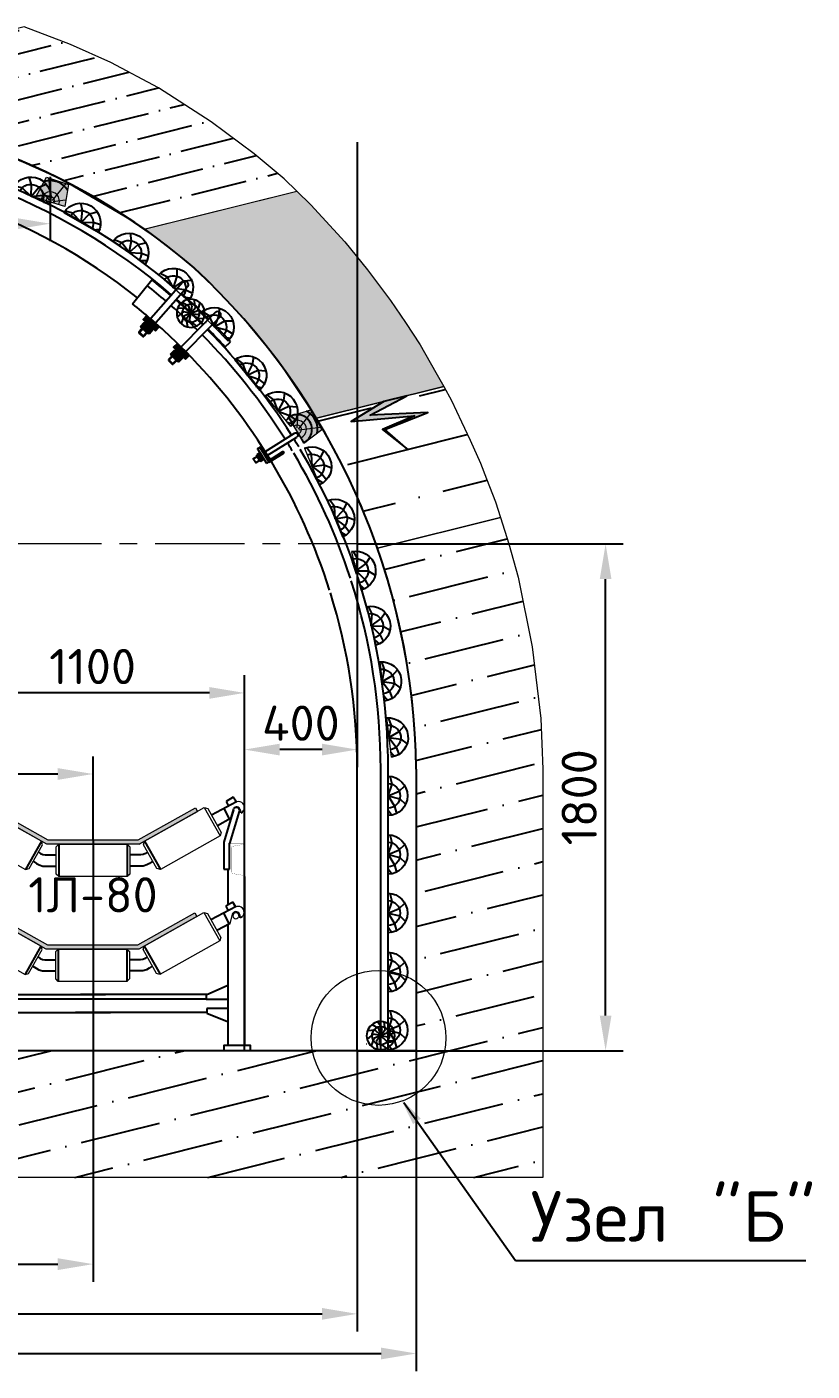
# Model space of a CAD drawing. Header units: millimetres. Extents: x 1757 to 4342, y -1901 to 53.
# Drawn here: x 3126.4 to 3182.2, y -1033.1 to -937.6 of the extents above; entities that cross this region are included whole.
import ezdxf

# ---------------------------------------------------------------- set-up
doc = ezdxf.new("R2010")
doc.units = ezdxf.units.MM
doc.header["$LTSCALE"] = 0.1
doc.linetypes.add('осеваяX2', pattern=[101.6, 63.5, -12.7, 12.7, -12.7])
for name, color, linetype in [('АП-112_22', 5, 'Continuous'), ('Д_Распорка', 7, 'Continuous'), ('Контур_112', 252, 'Continuous'), ('М16_Гайка_Конт', 7, 'Continuous'), ('М16_Планка', 7, 'Continuous'), ('М24_Гайка', 7, 'Continuous'), ('М24_Планка', 7, 'Continuous'), ('СКО', 7, 'Continuous'), ('Ско_М16_СВП-22', 7, 'Continuous'), ('Ско_М24', 5, 'Continuous'), ('Уголок_63х63', 7, 'Continuous')]:
    doc.layers.add(name, color=color, linetype=linetype)
doc.styles.get("Standard").update_dxf_attribs({"font": 'txt.shx'})
doc.dimstyles.new('ISO-25', dxfattribs={"dimtxt": 2.5, "dimasz": 2.5, "dimexe": 1.25, "dimexo": 0, "dimtad": 1, "dimdec": 0, "dimtxsty": 'Standard', "dimcen": 2.5, "dimadec": 0, "dimazin": 0, "dimtfac": 1, "dimtdec": 0, "dimtmove": 0, "dimatfit": 3, "dimfxl": 1, "dimarcsym": 0})

# ---------------------------------------------------------------- blocks, each defined once
blk = doc.blocks.new('М16_Гайка')
at = {"layer": 'М16_Гайка_Конт'}
h = blk.add_hatch(color=253, dxfattribs=at)
h.paths.add_polyline_path([(1.9, -6.7, 0.267171), (1.9, -13.4), (1.9, -13.4), (14.3, -13.4), (14.3, -13.4, 0.267171), (14.3, -6.7)])
h.paths.add_polyline_path([(1.9, 6.7, 0.133362), (1.9, -6.7), (14.3, -6.7, 0.133362), (14.3, 6.7)])
h.paths.add_polyline_path([(1.9, 13.4), (1.9, 13.4, 0.267171), (1.9, 6.7), (14.3, 6.7, 0.267171), (14.3, 13.4), (14.3, 13.4)])
h.paths.add_polyline_path([(0, 10.1), (0, 0), (1, 0, -0.066387), (1.9, 6.7, -0.267171), (1.9, 13.4)])
h.paths.add_polyline_path([(0, 0), (0, -10), (1.9, -13.4, -0.267171), (1.9, -6.7, -0.066387), (1, 0)])
h.paths.add_polyline_path([(15.2, 0, -0.066387), (14.3, -6.7, -0.267171), (14.3, -13.4), (16.2, -10), (16.2, 0)])
h.paths.add_polyline_path([(14.3, 13.4, -0.267171), (14.3, 6.7, -0.066387), (15.2, 0), (16.2, 0), (16.2, 10.1)])
for p, q in [((1.9, 13.4), (0, 10.1)), ((0, 10.1), (0, -10)), ((0, 10.1), (0, -10)), ((0, 0), (1, 0)), ((1.9, 13.4), (14.3, 13.4)), ((14.3, 6.7), (1.9, 6.7)), ((14.3, 13.4), (16.2, 10.1)), ((15.2, 0), (16.2, 0)), ((16.2, 10.1), (16.2, -10)), ((16.2, 10.1), (16.2, -10)), ((1.9, -13.4), (0, -10)), ((14.3, -6.7), (1.9, -6.7)), ((14.3, -13.4), (1.9, -13.4)), ((14.3, -13.4), (16.2, -10))]:
    blk.add_line(p, q, dxfattribs=at)
for centre, radius, start, end in [((7.7, 10), 6.71, 149.9725, 209.9168), ((26.6, 0), 25.6, 164.8075, 195.1925), ((8.5, 10), 6.71, 330.0832, 29.9168), ((-10.4, 0), 25.6, 344.8075, 15.1925), ((7.7, -10), 6.71, 150.0832, 210.0275), ((8.5, -10), 6.71, 330.0832, 29.9168)]:
    blk.add_arc(centre, radius, start, end, dxfattribs=at)
blk = doc.blocks.new('A$C47E9096D')
at = {"layer": 'М24_Гайка'}
blk.add_hatch(color=253, dxfattribs=at).paths.add_polyline_path([(-69.3, 85.7), (-73.6, 88.2), (-105.2, 88.2), (-109.5, 85.7), (-109.5, 69.3), (-105.2, 66.8), (-73.6, 66.8), (-69.3, 69.3)])
for points in [[(-109.6, 85.7), (-105.2, 88.2)], [(-109.6, 85.7), (-109.6, 69.3)], [(-109.6, 69.3), (-105.2, 66.7)], [(-73.6, 88.2), (-105.2, 88.2)], [(-73.6, 66.7), (-105.2, 66.7)], [(-99.5, 85.7), (-99.5, 73.2)], [(-99.5, 69.3), (-99.5, 81.7)], [(-89.4, 88.2), (-89.4, 87)], [(-89.4, 66.7), (-89.4, 68)], [(-79.3, 85.7), (-79.3, 73.2)], [(-79.3, 69.3), (-79.3, 81.7)], [(-69.3, 85.7), (-73.6, 88.2)], [(-69.3, 69.3), (-73.6, 66.7)], [(-69.3, 85.7), (-69.3, 69.3)]]:
    blk.add_lwpolyline(points, dxfattribs=at)
at = {"layer": 'М24_Гайка', "color": 253}
blk.add_lwpolyline([(-73.6, 88.2), (-105.2, 88.2), (-109.5, 85.7), (-109.5, 69.3), (-105.2, 66.8), (-73.6, 66.8), (-69.3, 69.3), (-69.3, 85.7)], close=True, dxfattribs=at)
at = {"layer": 'М24_Гайка'}
for centre, radius, start, end in [((-104.5, 75.6), 11.3, 63.6373, 116.3627), ((-104.5, 79.4), 11.3, 243.6373, 296.3627), ((-89.4, 45.3), 41.7, 76.0034, 103.9966), ((-89.4, 109.7), 41.7, 256.0034, 283.9966), ((-74.3, 75.6), 11.3, 63.6373, 116.3627), ((-74.3, 79.4), 11.3, 243.6373, 296.3627)]:
    blk.add_arc(centre, radius, start, end, dxfattribs=at)
blk = doc.blocks.new('Уголок_63х63')
blk.add_lwpolyline([(-6, 31.5), (-5.1, 31.5)])
at = {"layer": 'Уголок_63х63'}
for p, q in [((-6, 58.5), (-2.6, 63)), ((-6, 53.2), (0, 61.1)), ((-6, 13), (-6, 60.3)), ((-6, 47.9), (0, 55.9)), ((-6, 42.7), (0, 50.6)), ((0, 63), (-3.3, 63)), ((0, 0), (0, 63)), ((-63, 0), (-63, 3.3)), ((0, 0), (-63, 0)), ((-62.8, 4.4), (-62, 5.4)), ((-62.1, 0), (-57.6, 6)), ((-13, 6), (-60.3, 6)), ((-58.1, 0), (-53.6, 6)), ((-54.2, 0), (-49.6, 6)), ((-50.2, 0), (-45.6, 6)), ((-46.2, 0), (-41.7, 6)), ((-42.2, 0), (-37.7, 6)), ((-38.2, 0), (-33.7, 6)), ((-34.3, 0), (-29.7, 6)), ((-30.3, 0), (-25.7, 6)), ((-26.3, 0), (-21.8, 6)), ((-22.3, 0), (-17.8, 6)), ((-18.3, 0), (-13.8, 6)), ((-14.4, 0), (-8.7, 7.5)), ((-10.4, 0), (0, 13.7)), ((-6.5, 10.4), (0, 19)), ((-6.4, 0), (0, 8.5)), ((-6, 37.4), (0, 45.3)), ((-6, 32.1), (0, 40.1)), ((-6, 26.9), (0, 34.8)), ((-6, 21.6), (0, 29.5)), ((-6, 16.3), (0, 24.3)), ((-2.4, 0), (0, 3.2))]:
    blk.add_line(p, q, dxfattribs=at)
for centre, radius, start, end in [((-3.3, 60.3), 2.7, 90.0004, 180.0004), ((-60.3, 3.3), 2.7, 90.0004, 180.0004), ((-13, 13), 7, 270.0004, 0.0004)]:
    blk.add_arc(centre, radius, start, end, dxfattribs=at)
blk = doc.blocks.new('Хомут_М15_Проф')
at = {"layer": 'Ско_М16_СВП-22'}
for p, q in [((-38.7, 8), (-163, 8)), ((-38.7, -8), (-163, -8))]:
    blk.add_line(p, q, dxfattribs=at)
blk.add_arc((-163, 0), 8, 90, 270, dxfattribs=at)
blk = doc.blocks.new('pfnzu')
at = {"color": 7, "lineweight": 0}
blk.add_line((142694.1, -82404), (142694.1, -82544.3), dxfattribs=at)
at = {"layer": 'Д_Распорка', "color": 253}
for p, q in [((142679.9, -82432.8), (142686.9, -82404.5)), ((142654.7, -82457.4), (142634.8, -82439)), ((142694.1, -82474.1), (142654.7, -82457.4)), ((142694.1, -82474.1), (142679.9, -82432.8)), ((142652.6, -82484.3), (142632.2, -82504.2)), ((142694.1, -82474.1), (142652.6, -82484.3)), ((142694.1, -82474.1), (142671.5, -82511.2)), ((142671.5, -82511.2), (142664.9, -82537.2)), ((142694.1, -82524.6), (142681.4, -82542.8))]:
    blk.add_line(p, q, dxfattribs=at)
at = {"layer": 'Д_Распорка', "color": 7}
blk.add_arc((142695.6, -82474.1), 70.2, 91.2316, 268.7684, dxfattribs=at)
at = {"layer": 'Д_Распорка', "color": 253}
blk.add_arc((142695.6, -82474.1), 44.2, 91.9563, 268.0437, dxfattribs=at)
blk = doc.blocks.new('*D548')
at = {"color": 0, "lineweight": -2}
for p, q in [((3149.917, -974.376), (3168.817, -974.376)), ((3167.567, -1007.874), (3167.567, -976.876)), ((3149.917, -1010.374), (3168.817, -1010.374))]:
    blk.add_line(p, q, dxfattribs=at)
at = {"color": 0, "lineweight": 15}
for points in [[(3167.151, -976.876), (3167.984, -976.876), (3167.567, -974.376)], [(3167.151, -1007.874), (3167.984, -1007.874), (3167.567, -1010.374)]]:
    blk.add_solid(points, dxfattribs=at)
at = {"layer": 'Defpoints', "color": 0, "lineweight": 15}
for p in [(3149.917, -974.376), (3167.567, -974.376), (3149.917, -1010.374)]:
    blk.add_point(p, dxfattribs=at)
at = {"color": 0, "lineweight": 0, "insert": (3165.692, -992.375), "char_height": 2.5, "attachment_point": 5, "rotation": 90}
blk.add_mtext('1800', dxfattribs=at)
blk = doc.blocks.new('*D549')
at = {"color": 0, "lineweight": -2}
for p, q in [((3066.321, -1010.374), (3066.321, -1030.317)), ((3149.917, -1010.374), (3149.917, -1030.317)), ((3068.821, -1029.067), (3147.417, -1029.067))]:
    blk.add_line(p, q, dxfattribs=at)
at = {"color": 0, "lineweight": 15}
for points in [[(3068.821, -1028.65), (3068.821, -1029.483), (3066.321, -1029.067)], [(3147.417, -1028.65), (3147.417, -1029.483), (3149.917, -1029.067)]]:
    blk.add_solid(points, dxfattribs=at)
at = {"layer": 'Defpoints', "color": 0, "lineweight": 15}
for p in [(3066.321, -1010.374), (3149.917, -1010.374), (3149.917, -1029.067)]:
    blk.add_point(p, dxfattribs=at)
at = {"color": 0, "lineweight": 0, "insert": (3108.119, -1027.192), "char_height": 2.5, "attachment_point": 5}
blk.add_mtext('3840(4180)', dxfattribs=at)
blk = doc.blocks.new('*D551')
at = {"color": 0, "lineweight": -2}
for p, q in [((3149.917, -945.833), (3149.917, -990.234)), ((3141.917, -1010.374), (3141.917, -987.734)), ((3147.417, -988.984), (3144.417, -988.984))]:
    blk.add_line(p, q, dxfattribs=at)
at = {"color": 0, "lineweight": 15}
for points in [[(3144.417, -988.568), (3144.417, -989.401), (3141.917, -988.984)], [(3147.417, -988.568), (3147.417, -989.401), (3149.917, -988.984)]]:
    blk.add_solid(points, dxfattribs=at)
at = {"layer": 'Defpoints', "color": 0, "lineweight": 15}
for p in [(3149.917, -945.833), (3141.917, -988.984), (3141.917, -1010.374)]:
    blk.add_point(p, dxfattribs=at)
at = {"color": 0, "lineweight": 0, "insert": (3145.917, -987.109), "char_height": 2.5, "attachment_point": 5}
blk.add_mtext('400', dxfattribs=at)
blk = doc.blocks.new('*D559')
at = {"color": 0, "lineweight": -2}
for p, q in [((3062.121, -1010.374), (3062.121, -1033.135)), ((3154.117, -1010.374), (3154.117, -1033.135)), ((3064.621, -1031.885), (3151.617, -1031.885))]:
    blk.add_line(p, q, dxfattribs=at)
at = {"color": 0, "lineweight": 15}
for points in [[(3064.621, -1031.469), (3064.621, -1032.302), (3062.121, -1031.885)], [(3151.617, -1031.469), (3151.617, -1032.302), (3154.117, -1031.885)]]:
    blk.add_solid(points, dxfattribs=at)
at = {"layer": 'Defpoints', "color": 0, "lineweight": 15}
for p in [(3062.121, -1010.374), (3154.117, -1010.374), (3154.117, -1031.885)]:
    blk.add_point(p, dxfattribs=at)
at = {"color": 0, "lineweight": 0, "insert": (3108.119, -1030.01), "char_height": 2.5, "attachment_point": 5}
blk.add_mtext('4600', dxfattribs=at)
blk = doc.blocks.new('S л-80')
at = {"lineweight": 0}
for points in [[(3758.5, 1066.9), (3765.9, 1080), (3969.1, 965.8), (4289.8, 965.8), (4493, 1080), (4500.4, 1066.9), (4293.7, 950.8), (3965.2, 950.8)], [(3757, 694.5), (3764.4, 707.5), (3967.6, 593.4), (4288.3, 593.4), (4491.5, 707.5), (4498.8, 694.5), (4292.2, 578.4), (3963.6, 578.4)]]:
    blk.add_hatch(color=7, dxfattribs=at).paths.add_polyline_path(points)
at = {"color": 7}
for p, q in [((3616.3, 1101.4), (3705.9, 1054.2)), ((3617.2, 1099.8), (3628.4, 1117.4)), ((3628.4, 1117.4), (3653.6, 1102.7)), ((3653.6, 1102.7), (3644.8, 1086.4)), ((4639.6, 1101.4), (4550, 1054.2)), ((4627.5, 1117.4), (4602.3, 1102.7)), ((4602.3, 1102.7), (4611.1, 1086.4)), ((4638.6, 1099.8), (4627.5, 1117.4)), ((3596, 1064.6), (3601.7, 1061.5)), ((3601.7, 1061.5), (3603.9, 1072.6)), ((3605.4, 1068.3), (3641.3, 953.6)), ((3625.5, 1074.6), (3661.9, 958.6)), ((3641.1, 1041.1), (3660.4, 1078.1)), ((4628.6, 1072.8), (4594, 958.6)), ((4614.7, 1041.1), (4595.4, 1078.1)), ((4648.8, 1066.7), (4614.6, 953.8)), ((4654.2, 1061.5), (4652, 1072.6)), ((4659.8, 1064.6), (4654.2, 1061.5)), ((3637.9, 1041.9), (3684.7, 1016.6)), ((4617.9, 1041.9), (4571.1, 1016.6)), ((3661.9, 958.6), (3661.9, 862.7)), ((3945.9, 961.6), (3889.5, 861.2)), ((4312.9, 961.6), (4369.4, 861.2)), ((4594, 958.6), (4594, 862.7)), ((3641.1, 862.7), (3641.1, 954.4)), ((3935.8, 923), (3943.1, 917.4)), ((3943.1, 917.4), (3951, 914)), ((3951, 914), (3959.5, 912.9)), ((3959.5, 912.9), (3998.3, 912.9)), ((4007.7, 950.8), (4007.7, 838.9)), ((4250.7, 950.8), (4250.7, 835.6)), ((4299.4, 912.9), (4260.6, 912.9)), ((4307.9, 914), (4299.4, 912.9)), ((4315.7, 917.4), (4307.9, 914)), ((4323.1, 923), (4315.7, 917.4)), ((4614.7, 862.7), (4614.7, 954.4)), ((3661.9, 862.7), (3641.1, 862.7)), ((3646.8, 733.4), (3646.8, 862.7)), ((3917.2, 890.4), (3928.5, 882.5)), ((3928.5, 882.5), (3938.1, 877.5)), ((3938.1, 877.5), (3951, 873)), ((3951, 873), (3954.9, 873)), ((3954.9, 873), (3998.7, 873)), ((4303.9, 873), (4260.2, 873)), ((4307.9, 873), (4303.9, 873)), ((4320.8, 877.5), (4307.9, 873)), ((4330.4, 882.5), (4320.8, 877.5)), ((4341.6, 890.4), (4330.4, 882.5)), ((4594, 862.7), (4614.7, 862.7)), ((4609.1, 735.1), (4609.1, 862.8)), ((3587.9, 835.7), (3587.9, 237.6)), ((3587.9, 835.7), (3587.9, 835.7)), ((4667.9, 835.7), (4667.9, 237.6)), ((3614.8, 729), (3704.4, 681.7)), ((3615.7, 727.4), (3626.9, 745)), ((3626.9, 745), (3652.1, 730.3)), ((3652.1, 730.3), (3643.3, 713.9)), ((4638.1, 729), (4548.5, 681.7)), ((4626, 745), (4600.8, 730.3)), ((4600.8, 730.3), (4609.6, 713.9)), ((4637.1, 727.4), (4626, 745)), ((3594.5, 692.2), (3600.2, 689.1)), ((3600.2, 689.1), (3602.4, 700.2)), ((3636.4, 669.5), (3683.2, 644.1)), ((3639.6, 668.7), (3658.9, 705.7)), ((4616.4, 669.5), (4569.6, 644.1)), ((4613.2, 668.7), (4593.9, 705.7)), ((4652.7, 689.1), (4650.5, 700.2)), ((4658.3, 692.2), (4652.7, 689.1)), ((3646.8, 237.6), (3646.8, 663.9)), ((4609.1, 237.6), (4609.1, 665.5)), ((3944.4, 589.2), (3888, 488.7)), ((4006.2, 578.4), (4006.2, 466.5)), ((4249.2, 578.4), (4249.2, 463.2)), ((4311.4, 589.2), (4367.9, 488.7)), ((3934.3, 550.6), (3941.6, 545)), ((3941.6, 545), (3949.5, 541.6)), ((3949.5, 541.6), (3957.9, 540.5)), ((3957.9, 540.5), (3996.8, 540.5)), ((4297.9, 540.5), (4259, 540.5)), ((4306.4, 541.6), (4297.9, 540.5)), ((4314.2, 545), (4306.4, 541.6)), ((4321.6, 550.6), (4314.2, 545)), ((3915.7, 518), (3927, 510.1)), ((3927, 510.1), (3936.5, 505)), ((3936.5, 505), (3949.5, 500.5)), ((3949.5, 500.5), (3953.4, 500.5)), ((3953.4, 500.5), (3997.2, 500.5)), ((4302.4, 500.5), (4258.7, 500.5)), ((4306.4, 500.5), (4302.4, 500.5)), ((4319.3, 505), (4306.4, 500.5)), ((4328.9, 510.1), (4319.3, 505)), ((4340.1, 518), (4328.9, 510.1)), ((3647.6, 448.9), (3724.8, 414.5)), ((4608.3, 448.9), (4531, 414.5)), ((3724.8, 400.6), (3648.5, 400.6)), ((3719.4, 416.9), (4173.9, 416.9)), ((3724.8, 414.5), (3724.8, 400.6)), ((4536.4, 416.9), (4085, 416.9)), ((4531, 414.5), (4531, 400.6)), ((4531, 400.6), (4607.3, 400.6)), ((3648.5, 367.2), (3722, 367.2)), ((3722, 350.4), (3648.5, 320.7)), ((3722, 367.2), (3722, 350.4)), ((3722, 353.2), (4192.1, 353.2)), ((4533.8, 353.2), (4066.8, 353.2)), ((4607.3, 367.2), (4533.8, 367.2)), ((4533.8, 367.2), (4533.8, 350.4)), ((4533.8, 350.4), (4607.3, 320.7))]:
    blk.add_line(p, q, dxfattribs=at)
at = {"color": 7, "lineweight": 0}
for p, q in [((3734.1, 1080.6), (3677.6, 980.2)), ((3965.2, 950.8), (3758.5, 1066.9)), ((4293.7, 950.8), (4500.4, 1066.9)), ((4524.8, 1080.6), (4581.2, 980.2)), ((3732.5, 708.2), (3676.1, 607.7)), ((4523.3, 708.2), (4579.7, 607.7))]:
    blk.add_line(p, q, dxfattribs=at)
for points in [[(3637.9, 1041.9), (3627.8, 1077.9)], [(3758.5, 1066.9), (3765.9, 1080), (3969.1, 965.8), (4289.8, 965.8), (4493, 1080), (4500.4, 1066.9), (4293.7, 950.8), (3965.2, 950.8), (3758.5, 1066.9)], [(4617.9, 1041.9), (4628.1, 1077.9)], [(3636.4, 669.5), (3626.3, 705.5)], [(3757, 694.5), (3764.4, 707.5), (3967.6, 593.4), (4288.3, 593.4), (4491.5, 707.5), (4498.8, 694.5), (4292.2, 578.4), (3963.6, 578.4), (3757, 694.5)], [(4616.4, 669.5), (4626.5, 705.5)]]:
    blk.add_lwpolyline(points, dxfattribs=at)
for points in [[(3946.4, 961.4), (3734.1, 1080.6), (3721.8, 1077.2), (3674.2, 992.4), (3677.6, 980.2), (3890, 860.9), (3902.2, 864.3), (3949.8, 949.1)], [(4312.5, 961.4), (4524.8, 1080.6), (4537.1, 1077.2), (4584.7, 992.4), (4581.2, 980.2), (4368.9, 860.9), (4356.7, 864.3), (4309, 949.1)], [(4007.7, 950.8), (4251.2, 950.8), (4260.2, 941.8), (4260.2, 844.6), (4251.2, 835.6), (4007.7, 835.6), (3998.7, 844.6), (3998.7, 941.8)], [(3944.9, 588.9), (3732.5, 708.2), (3720.3, 704.8), (3672.7, 620), (3676.1, 607.7), (3888.4, 488.5), (3900.7, 491.9), (3948.3, 576.7)], [(4311, 588.9), (4523.3, 708.2), (4535.6, 704.8), (4583.2, 620), (4579.7, 607.7), (4367.4, 488.5), (4355.1, 491.9), (4307.5, 576.7)], [(4006.2, 578.4), (4249.7, 578.4), (4258.7, 569.4), (4258.7, 472.2), (4249.7, 463.2), (4006.2, 463.2), (3997.2, 472.2), (3997.2, 569.4)]]:
    blk.add_lwpolyline(points, close=True, dxfattribs=at)
at = {"color": 7, "linetype": 'Continuous', "const_width": 0.6}
for points in [[(3641.1, 895), (3641.1, 954.4), (3587.4, 954.4)], [(3623.1, 944.7), (3590.8, 950.2)], [(4614.7, 895), (4614.7, 954.4), (4668.4, 954.4)], [(4632.8, 944.7), (4665.1, 950.2)], [(3641.1, 895), (3641.1, 835.7), (3587.4, 835.7)], [(4614.7, 895), (4614.7, 835.7), (4668.4, 835.7)], [(3623.1, 845.4), (3590.8, 839.9)], [(4632.8, 845.4), (4665.1, 839.9)]]:
    blk.add_lwpolyline(points, dxfattribs=at)
for points in [[(3587.4, 954.4, 0.363107), (3590.8, 950.2, 0.363107)], [(3635.7, 895), (3635.7, 935.8, 0.362126), (3629.3, 943.5), (3617.6, 945.7)], [(4620.1, 895), (4620.1, 935.8, -0.362126), (4626.5, 943.5), (4638.3, 945.7)], [(4668.4, 954.4, -0.363107), (4665.1, 950.2, -0.363107)], [(3635.7, 895), (3635.7, 854.2, -0.362126), (3629.3, 846.6), (3617.6, 844.4)], [(4620.1, 895), (4620.1, 854.2, 0.362126), (4626.5, 846.6), (4638.3, 844.4)], [(3587.4, 835.7, -0.363107), (3590.8, 839.9, -0.363107)], [(4668.4, 835.7, 0.363107), (4665.1, 839.9, 0.363107)]]:
    blk.add_lwpolyline(points, format="xyb", dxfattribs=at)
at = {"color": 7}
blk.add_lwpolyline([(3724.8, 401.6), (4531, 401.6)], dxfattribs=at)
for points in [[(3567.6, 217.4), (3661, 217.4), (3661, 237.6), (3567.6, 237.6)], [(4688.2, 217.4), (4594.9, 217.4), (4594.9, 237.6), (4688.2, 237.6)]]:
    blk.add_lwpolyline(points, close=True, dxfattribs=at)
at = {"color": 7, "lineweight": 0}
for centre, radius, start, end in [((3609.2, 1081.3), 21, 62.0007, 242.425), ((4646.6, 1081.3), 21, 297.575, 117.9993), ((3616.9, 1070.6), 13.2, 33.9155, 170.9358), ((3615.4, 1071.5), 10.6, 17.3852, 197.3852), ((4639, 1070.6), 13.2, 9.0642, 146.0845), ((4638.7, 1069.8), 10.6, 343.1425, 163.1425), ((3607.7, 708.9), 21, 62.0007, 242.425), ((4645.1, 708.9), 21, 297.575, 117.9993), ((3615.4, 698.1), 13.2, 33.9155, 170.9358), ((3613.9, 699), 10.6, 17.3852, 197.3852), ((3613.9, 699), 10.5, 347.7199, 335.3648), ((4637, 696.5), 10.5, 347.7199, 335.3648), ((4637.5, 698.1), 13.2, 9.0642, 146.0845)]:
    blk.add_arc(centre, radius, start, end, dxfattribs=at)
blk = doc.blocks.new('*D544')
at = {"color": 0, "lineweight": -2}
for p, q in [((3120.317, -998.102), (3120.317, -983.709)), ((3141.917, -992.9), (3141.917, -983.709)), ((3139.417, -984.959), (3122.817, -984.959))]:
    blk.add_line(p, q, dxfattribs=at)
at = {"color": 0, "lineweight": 15}
for points in [[(3122.817, -984.542), (3122.817, -985.375), (3120.317, -984.959)], [(3139.417, -984.542), (3139.417, -985.375), (3141.917, -984.959)]]:
    blk.add_solid(points, dxfattribs=at)
at = {"layer": 'Defpoints', "color": 0, "lineweight": 15}
for p in [(3120.317, -984.959), (3141.917, -992.9), (3120.317, -998.102)]:
    blk.add_point(p, dxfattribs=at)
at = {"color": 0, "lineweight": 0, "insert": (3131.117, -983.084), "char_height": 2.5, "attachment_point": 5}
blk.add_mtext('1100', dxfattribs=at)
blk = doc.blocks.new('*D545')
at = {"color": 0, "lineweight": -2}
for p, q in [((3131.147, -995.442), (3131.147, -1026.786)), ((3104.32, -1008.075), (3104.32, -1026.786)), ((3106.82, -1025.536), (3128.647, -1025.536))]:
    blk.add_line(p, q, dxfattribs=at)
at = {"color": 0, "lineweight": 15}
for points in [[(3106.82, -1025.119), (3106.82, -1025.953), (3104.32, -1025.536)], [(3128.647, -1025.119), (3128.647, -1025.953), (3131.147, -1025.536)]]:
    blk.add_solid(points, dxfattribs=at)
at = {"layer": 'Defpoints', "color": 0, "lineweight": 15}
for p in [(3131.147, -995.442), (3104.32, -1008.075), (3131.147, -1025.536)]:
    blk.add_point(p, dxfattribs=at)
at = {"color": 0, "lineweight": 0, "insert": (3117.734, -1023.661), "char_height": 2.5, "attachment_point": 5}
blk.add_mtext('1350', dxfattribs=at)
blk = doc.blocks.new('*D556')
at = {"color": 0, "lineweight": -2}
for p, q in [((3131.147, -995.442), (3131.147, -989.467)), ((3108.119, -990.264), (3108.119, -991.967)), ((3110.619, -990.717), (3128.647, -990.717))]:
    blk.add_line(p, q, dxfattribs=at)
at = {"color": 0, "lineweight": 15}
for points in [[(3110.619, -990.301), (3110.619, -991.134), (3108.119, -990.717)], [(3128.647, -990.301), (3128.647, -991.134), (3131.147, -990.717)]]:
    blk.add_solid(points, dxfattribs=at)
at = {"layer": 'Defpoints', "color": 0, "lineweight": 15}
for p in [(3108.119, -990.264), (3131.147, -990.717), (3131.147, -995.442)]:
    blk.add_point(p, dxfattribs=at)
at = {"color": 0, "lineweight": 0, "insert": (3119.633, -988.842), "char_height": 2.5, "attachment_point": 5}
blk.add_mtext('1150', dxfattribs=at)
blk = doc.blocks.new('*D546')
at = {"color": 0, "lineweight": -2}
for p, q in [((3108.119, -947.793), (3108.119, -952.877)), ((3128.095, -948.31), (3128.095, -952.877)), ((3110.619, -951.627), (3125.595, -951.627))]:
    blk.add_line(p, q, dxfattribs=at)
at = {"color": 0, "lineweight": 15}
for points in [[(3110.619, -951.21), (3110.619, -952.044), (3108.119, -951.627)], [(3125.595, -951.21), (3125.595, -952.044), (3128.095, -951.627)]]:
    blk.add_solid(points, dxfattribs=at)
at = {"layer": 'Defpoints', "color": 0, "lineweight": 15}
for p in [(3108.119, -947.793), (3128.095, -948.31), (3128.095, -951.627)]:
    blk.add_point(p, dxfattribs=at)
at = {"color": 0, "lineweight": 0, "insert": (3118.107, -949.752), "char_height": 2.5, "attachment_point": 5, "rotation": 360}
blk.add_mtext('1000', dxfattribs=at)

msp = doc.modelspace()

# ---------------------------------------------------------------- hatches: boundary and pattern name
h = msp.add_hatch()
h.set_pattern_fill('ANSI36', color=256, scale=0.5, angle=329, style=0)
h.set_pattern_definition([(14, (-280787.5848, 279728.2447), (2.311551805, 2.2124337317), [3.96875, -0.79375, 0, -0.79375])])
h.paths.add_polyline_path([(3100.546, -944.057), (3101.342, -944.081), (3104.424, -943.724), (3108.119, -943.577), (3113.269, -943.864), (3116.028, -944.256), (3120.207, -945.179), (3124.92, -946.741), (3127.275, -947.716), (3129.418, -948.783), (3133.747, -951.297), (3134.757, -952.017), (3145.62, -949.309), (3144.728, -948.445), (3142.607, -946.655), (3139.543, -944.386), (3135.791, -941.979), (3132.411, -940.181), (3129.536, -938.903), (3126.258, -937.647)])
at = {"lineweight": 0}
for points in [[(3129.415, -948.835), (3129.139, -950.409), (3127.05, -949.77), (3127.854, -948.333)], [(3147.414, -966.276), (3146.132, -967.23), (3145.054, -965.33), (3146.626, -964.839)]]:
    msp.add_hatch(color=253, dxfattribs=at).paths.add_polyline_path(points)
for color, points in [(253, [(3134.79, -952.009), (3145.62, -949.309), (3146.622, -950.279), (3149.034, -952.923), (3150.655, -954.899), (3152.293, -957.087), (3153.338, -958.657), (3154.382, -960.226), (3155.503, -962.205), (3156.064, -963.195), (3147.02, -965.45), (3145.824, -963.612), (3144.673, -961.911), (3143.57, -960.453), (3142.226, -958.815), (3141.193, -957.682), (3140.161, -956.55), (3139.17, -955.591), (3137.906, -954.415), (3136.449, -953.231)]), (256, [(3153.521, -967.666), (3151.889, -966.257), (3154.937, -965.039), (3150.834, -965.229), (3153.433, -963.851), (3151.807, -964.256), (3149.481, -965.674), (3153.979, -965.278), (3151.719, -966.253)])]:
    msp.add_hatch(color=color).paths.add_polyline_path(points)
h = msp.add_hatch()
h.set_pattern_fill('ANSI36', color=256, scale=1.1, angle=329, style=0)
h.set_pattern_definition([(14, (-280787.5848, 279728.2447), (5.085413972, 4.86735421), [8.73125, -1.74625, 0, -1.74625])])
h.paths.add_polyline_path([(3147.02, -965.45), (3156.064, -963.195), (3156.624, -964.185), (3157.339, -965.707), (3157.95, -967.008), (3158.677, -968.649), (3159.104, -969.745), (3159.745, -971.385), (3160.094, -972.496), (3151.356, -974.675), (3150.72, -973.016), (3150.04, -971.307), (3149.407, -969.988), (3148.624, -968.321), (3147.667, -966.632)])
h = msp.add_hatch()
h.set_pattern_fill('ANSI36', color=256, scale=0.72, angle=329, style=0)
h.set_pattern_definition([(14, (-280787.5848, 279728.2447), (3.3286346, 3.185904574), [5.715, -1.143, 0, -1.143])])
h.paths.add_polyline_path([(3053.121, -999.168), (3062.121, -996.924), (3062.121, -1010.374), (3154.117, -1010.374), (3154.117, -990.375), (3154.044, -988.618), (3153.962, -987.015), (3153.752, -985.222), (3153.542, -983.433), (3153.134, -981.324), (3152.417, -978.108), (3151.522, -975.239), (3151.356, -974.675), (3160.094, -972.496), (3160.686, -974.376), (3161.349, -976.74), (3162.357, -981.681), (3162.975, -986.778), (3163.117, -990.385), (3163.117, -991.365), (3163.117, -994.945), (3163.117, -1019.374), (3053.121, -1019.374)])
at = {"layer": 'М24_Планка'}
for points in [[(3134.937, -958.17), (3135.831, -958.959), (3135.598, -959.223), (3134.704, -958.434)], [(3137.117, -960.155), (3137.962, -960.995), (3137.714, -961.245), (3136.869, -960.405)]]:
    msp.add_hatch(color=7, dxfattribs=at).paths.add_polyline_path(points)

# ---------------------------------------------------------------- linework, layer by layer
at = {"lineweight": 9}
for p, q in [((3127.985, -948.375), (3128.151, -949.97)), ((3129.221, -948.773), (3128.254, -949.973)), ((3127.381, -949.179), (3128.029, -949.958)), ((3128.313, -950.053), (3129.159, -949.924)), ((3145.701, -965.128), (3145.636, -966.139)), ((3146.692, -964.959), (3145.716, -966.231)), ((3147.316, -966.098), (3145.789, -966.305))]:
    msp.add_line(p, q, dxfattribs=at)
at = {"color": 7, "lineweight": 0}
for p, q in [((3146.143, -967.171), (3145.043, -965.388)), ((3130.488, -1010.374), (3154.117, -1010.374))]:
    msp.add_line(p, q, dxfattribs=at)
at = {"color": 7, "linetype": 'осеваяX2', "lineweight": 15}
msp.add_line((3152.069, -974.376), (3064.168, -974.376), dxfattribs=at)
at = {"color": 7}
for p, q in [((3161.155, -1025.299), (3153.225, -1014.074)), ((3161.155, -1025.299), (3153.225, -1014.074)), ((3181.78, -1025.307), (3161.155, -1025.299)), ((3181.78, -1025.307), (3161.155, -1025.299))]:
    msp.add_line(p, q, dxfattribs=at)
at = {"color": 7, "lineweight": 0}
for points in [[(3100.546, -944.057), (3101.342, -944.081), (3104.424, -943.724), (3108.119, -943.577), (3113.269, -943.864), (3116.028, -944.256), (3120.207, -945.179), (3124.92, -946.741), (3127.275, -947.716), (3129.418, -948.783), (3133.747, -951.297), (3134.757, -952.017), (3145.62, -949.309), (3144.728, -948.445), (3142.607, -946.655), (3139.543, -944.386), (3135.791, -941.979), (3132.411, -940.181), (3129.536, -938.903), (3126.258, -937.647), (3100.546, -944.057)], [(3125.443, -946.932), (3128.464, -948.276), (3131.336, -949.804), (3133.101, -950.877), (3135.735, -952.69), (3138.179, -954.632), (3140.161, -956.55), (3142.226, -958.815), (3143.57, -960.453), (3144.938, -962.28), (3146.71, -964.943), (3148.624, -968.321), (3150.189, -971.656), (3151.251, -974.376), (3152.364, -977.914), (3152.874, -979.944), (3153.595, -983.783), (3153.995, -987.454), (3154.117, -990.375), (3154.117, -990.375), (3154.117, -1010.374), (3062.121, -1010.374)], [(3134.79, -952.009), (3145.62, -949.309), (3146.622, -950.279), (3149.034, -952.923), (3150.655, -954.899), (3152.293, -957.087), (3153.338, -958.657), (3154.382, -960.226), (3155.503, -962.205), (3156.064, -963.195), (3147.02, -965.45), (3145.824, -963.612), (3144.673, -961.911), (3143.57, -960.453), (3142.226, -958.815), (3141.193, -957.682), (3140.161, -956.55), (3139.17, -955.591), (3137.906, -954.415), (3136.449, -953.231), (3134.79, -952.009)], [(3147.02, -965.45), (3156.064, -963.195), (3156.624, -964.185), (3157.339, -965.707), (3157.95, -967.008), (3158.677, -968.649), (3159.104, -969.745), (3159.745, -971.385), (3160.094, -972.496), (3151.356, -974.675), (3150.72, -973.016), (3150.04, -971.307), (3149.407, -969.988), (3148.624, -968.321), (3147.667, -966.632), (3147.02, -965.45), (3147.02, -965.45)], [(3062.121, -1010.374), (3154.117, -1010.374), (3154.117, -990.375), (3154.044, -988.618), (3153.962, -987.015), (3153.752, -985.222), (3153.542, -983.433), (3153.134, -981.324), (3152.417, -978.108), (3151.522, -975.239), (3151.356, -974.675), (3151.356, -974.675), (3151.356, -974.675), (3151.356, -974.675), (3160.094, -972.496), (3160.094, -972.496), (3160.094, -972.496), (3160.094, -972.496), (3160.686, -974.376), (3161.349, -976.74), (3162.357, -981.681), (3162.975, -986.778), (3163.117, -990.385), (3163.117, -991.365), (3163.117, -994.945), (3163.117, -1019.374), (3053.121, -1019.374)]]:
    msp.add_lwpolyline(points, dxfattribs=at)
for points in [[(3129.415, -948.835), (3129.139, -950.409), (3127.05, -949.77), (3127.854, -948.333)], [(3147.414, -966.276), (3146.132, -967.23), (3145.054, -965.33), (3146.626, -964.839)]]:
    msp.add_lwpolyline(points, close=True, dxfattribs=at)
msp.add_lwpolyline([(3153.521, -967.666), (3151.889, -966.257), (3154.937, -965.039), (3150.834, -965.229), (3153.433, -963.851), (3151.807, -964.256), (3149.481, -965.674), (3153.979, -965.278), (3151.719, -966.253), (3153.521, -967.666)])
msp.add_circle((3151.434, -1009.465), 4.791, dxfattribs=at)
for centre, radius, start, end in [((3128.113, -950.019), 1.449, 32.02232, 107.19137), ((3145.655, -966.242), 1.05, 297.67939, 125.64819), ((3145.655, -966.242), 1.449, 348.58473, 63.75378)]:
    msp.add_arc(centre, radius, start, end)
at = {"lineweight": 9}
for centre, radius, start, end in [((3128.113, -950.019), 0.651, 338.6663, 171.53647), ((3128.113, -950.019), 0.306, 331.28609, 178.91667), ((3145.655, -966.242), 0.651, 295.2287, 128.09887), ((3145.655, -966.242), 0.306, 287.8485, 135.47908)]:
    msp.add_arc(centre, radius, start, end, dxfattribs=at)
at = {"color": 7}
msp.add_solid([(3153.886, -1015.588), (3154.431, -1015.203), (3153.005, -1013.762)], dxfattribs=at)
at = {"layer": 'АП-112_22', "color": 7}
for p, q in [((3133.956, -957.325), (3135.323, -955.604)), ((3140.481, -960.414), (3140.915, -960.018)), ((3149.917, -1010.374), (3149.917, -990.375)), ((3151.586, -1010.374), (3151.586, -990.375)), ((3152.115, -1010.374), (3152.115, -990.375)), ((3152.115, -1010.374), (3149.917, -1010.374))]:
    msp.add_line(p, q, dxfattribs=at)
for centre, radius, start, end in [((3108.119, -989.971), 44.416, 49.3493, 89.79348), ((3108.119, -989.971), 43.885, 49.3525, 89.79099), ((3108.119, -989.971), 42.198, 51.63868, 89.78263), ((3107.719, -990.375), 44.396, 49.30067, 51.55426), ((3107.719, -990.375), 43.867, 49.30328, 51.55426), ((3108.119, -989.971), 44.416, 45.29584, 48.73013), ((3107.719, -990.375), 42.198, 49.31194, 51.55426), ((3107.719, -990.375), 43.867, 45.2994, 48.67637), ((3107.719, -990.375), 44.396, 45.29756, 48.68123), ((3108.119, -989.971), 43.885, 45.29766, 48.72585), ((3107.719, -990.375), 42.198, 45.30551, 48.66023), ((3107.719, -990.375), 43.867, 32.31488, 44.67249), ((3107.719, -990.375), 44.396, 32.31138, 44.67812), ((3108.119, -989.971), 43.885, 42.40567, 44.67101), ((3108.119, -989.971), 44.416, 42.40567, 44.67667), ((3107.719, -990.375), 42.198, 17.54543, 44.6538), ((3107.719, -990.375), 43.867, 31.04357, 31.89694), ((3107.719, -990.375), 44.396, 31.03133, 31.89842), ((3107.719, -990.375), 43.867, 18.02742, 30.77925), ((3107.719, -990.375), 44.396, 18.17237, 30.77023), ((3107.719, -990.375), 44.396, 0, 17.90541), ((3107.719, -990.375), 43.867, 0, 17.7571), ((3107.719, -990.375), 42.198, 0, 17.26389)]:
    msp.add_arc(centre, radius, start, end, dxfattribs=at)
at = {"layer": 'Д_Распорка', "color": 7}
for p, q in [((3137.71, -957.619), (3137.153, -957.646)), ((3137.949, -957.478), (3137.454, -957.222)), ((3138.091, -957.993), (3137.71, -957.619)), ((3138.194, -957.469), (3137.865, -957.019)), ((3138.091, -957.993), (3137.949, -957.478)), ((3138.091, -957.993), (3138.194, -957.469)), ((3138.091, -957.993), (3138.42, -957.572)), ((3138.42, -957.572), (3138.329, -957.022)), ((3138.583, -957.785), (3138.771, -957.26)), ((3138.617, -958.086), (3139.061, -957.748)), ((3137.565, -957.9), (3137.122, -958.238)), ((3137.599, -958.201), (3137.411, -958.726)), ((3138.091, -957.993), (3137.565, -957.9)), ((3138.091, -957.993), (3137.599, -958.201)), ((3138.091, -957.993), (3137.763, -958.414)), ((3137.763, -958.414), (3137.853, -958.964)), ((3138.091, -957.993), (3137.975, -958.514)), ((3137.975, -958.514), (3138.502, -958.905)), ((3138.054, -958.009), (3138.583, -957.785)), ((3138.106, -958.008), (3138.472, -958.368)), ((3138.165, -958.006), (3138.617, -958.086)), ((3138.472, -958.368), (3139.029, -958.34)), ((3139.148, -958.633), (3139.133, -958.652)), ((3139.148, -958.633), (3139.145, -958.644)), ((3139.148, -958.633), (3139.195, -958.613)), ((3139.148, -958.633), (3139.15, -958.641)), ((3139.148, -958.633), (3139.154, -958.639)), ((3139.148, -958.633), (3139.16, -958.635)), ((3151.689, -1008.777), (3151.36, -1008.327)), ((3151.914, -1008.88), (3151.824, -1008.33)), ((3151.06, -1009.208), (3150.616, -1009.546)), ((3151.205, -1008.927), (3150.648, -1008.954)), ((3151.444, -1008.786), (3150.949, -1008.53)), ((3151.586, -1009.301), (3151.06, -1009.208)), ((3151.586, -1009.301), (3151.094, -1009.509)), ((3151.586, -1009.301), (3151.205, -1008.927)), ((3151.586, -1009.301), (3151.257, -1009.722)), ((3151.586, -1009.301), (3151.444, -1008.786)), ((3151.586, -1009.301), (3151.47, -1009.822)), ((3151.548, -1009.317), (3152.078, -1009.093)), ((3151.586, -1009.301), (3151.689, -1008.777)), ((3151.586, -1009.301), (3151.914, -1008.88)), ((3151.601, -1009.316), (3151.967, -1009.675)), ((3151.66, -1009.314), (3152.112, -1009.394)), ((3152.078, -1009.093), (3152.266, -1008.568)), ((3152.112, -1009.394), (3152.555, -1009.056)), ((3150.562, -1009.889), (3150.569, -1009.897)), ((3151.094, -1009.509), (3150.906, -1010.034)), ((3151.257, -1009.722), (3151.348, -1010.272)), ((3151.47, -1009.822), (3151.997, -1010.213)), ((3151.967, -1009.675), (3152.524, -1009.648))]:
    msp.add_line(p, q, dxfattribs=at)
for centre, radius, start, end in [((3138.091, -957.993), 1, 90, 288.66291), ((3138.091, -957.993), 0.63, 90, 301.28112), ((3138.091, -957.993), 1, 288.66291, 90), ((3138.091, -957.993), 0.63, 300.54646, 90), ((3151.586, -1009.301), 1, 90, 288.66291), ((3151.586, -1009.301), 1, 288.66291, 90), ((3151.586, -1009.301), 0.63, 90, 301.28112), ((3151.586, -1009.301), 0.63, 300.54646, 90)]:
    msp.add_arc(centre, radius, start, end, dxfattribs=at)
at = {"layer": 'Контур_112', "color": 7}
for p, q in [((3154.117, -990.375), (3154.117, -1010.374)), ((3154.117, -1010.374), (3064.122, -1010.374)), ((3154.117, -1010.374), (3064.122, -1010.374))]:
    msp.add_line(p, q, dxfattribs=at)
for centre, radius, start, end in [((3108.119, -989.975), 46.398, 49.36208, 130.63792), ((3104.707, -990.97), 49.413, 0.6902, 47.11114)]:
    msp.add_arc(centre, radius, start, end, dxfattribs=at)
at = {"layer": 'М16_Планка', "color": 7}
msp.add_lwpolyline([(3143.479, -968.641), (3143.649, -968.535), (3143.012, -967.518), (3142.843, -967.624), (3143.479, -968.641)], dxfattribs=at)
at = {"layer": 'М24_Планка', "color": 7}
for points in [[(3135.598, -959.228), (3135.837, -958.958), (3134.937, -958.164), (3134.699, -958.434), (3135.598, -959.228)], [(3137.714, -961.251), (3137.968, -960.995), (3137.117, -960.15), (3136.863, -960.405), (3137.714, -961.251)]]:
    msp.add_lwpolyline(points, dxfattribs=at)
for points in [[(3135.598, -959.223), (3135.831, -958.959), (3134.937, -958.17), (3134.704, -958.434)], [(3137.714, -961.245), (3137.962, -960.995), (3137.117, -960.155), (3136.869, -960.405)]]:
    msp.add_lwpolyline(points, close=True, dxfattribs=at)
at = {"layer": 'СКО', "color": 7}
msp.add_line((3134.896, -958.212), (3135.801, -959), dxfattribs=at)
at = {"layer": 'Ско_М16_СВП-22', "color": 7}
for points in [[(3142.972, -968.44), (3142.705, -968.607), (3142.535, -968.336), (3142.802, -968.169)], [(3142.634, -968.463), (3142.62, -968.472)]]:
    msp.add_lwpolyline(points, dxfattribs=at)
at = {"layer": 'Ско_М24', "color": 7}
for p, q in [((3137.528, -955.772), (3134.395, -959.322)), ((3137.888, -956.09), (3134.755, -959.64)), ((3135.231, -958.375), (3135.591, -958.692)), ((3139.844, -957.914), (3136.507, -961.274)), ((3140.185, -958.252), (3136.848, -961.612)), ((3134.395, -959.322), (3134.4, -959.393)), ((3134.395, -959.322), (3134.755, -959.64)), ((3134.4, -959.393), (3134.684, -959.644)), ((3134.684, -959.644), (3134.755, -959.64)), ((3137.398, -960.377), (3137.739, -960.715)), ((3136.507, -961.274), (3136.508, -961.345)), ((3136.507, -961.274), (3136.848, -961.612)), ((3136.508, -961.345), (3136.777, -961.612)), ((3136.777, -961.612), (3136.848, -961.612))]:
    msp.add_line(p, q, dxfattribs=at)
for points in [[(3134.4, -959.393), (3135.269, -958.408)], [(3134.684, -959.644), (3135.554, -958.659)], [(3134.575, -959.481), (3134.542, -959.519)], [(3136.508, -961.345), (3137.434, -960.412)], [(3136.678, -961.443), (3136.642, -961.478)], [(3136.777, -961.612), (3137.703, -960.68)]]:
    msp.add_lwpolyline(points, dxfattribs=at)
for centre, start, end in [((3137.692, -955.95), 318.57029, 138.57029), ((3139.997, -958.101), 315.19538, 135.19538)]:
    msp.add_arc(centre, 0.24, start, end, dxfattribs=at)

# ---------------------------------------------------------------- block references
at = {"color": 7, "lineweight": 0, "yscale": 0.01999905100092292, "zscale": 0.019999051}
for p, xscale, rotation in [((2847.517, 2334.583), -0.01999905100576223, 64.83270717924455), ((3134.016, 2344.568), -0.01999905100242872, 59.90836102671099), ((3378.894, 2333.311), -0.01999905100018385, 55.70714744227898), ((3754.827, 2281.495), -0.01999905100615066, 49.16731566836957), ((4028.372, 2215.12), -0.01999905098973155, 44.33313067983994), ((4319.785, 2116.158), -0.01999905101111419, 39.03865951511919), ((4321.994, 2113.594), -0.01999905101111419, 39.03865951511919), ((5158.261, 1642.273), -0.01999905099552047, 22.36345314911325), ((5159.894, 1638.558), -0.01999905099552047, 22.36345314911325), ((5535.97, 1297.658), -0.01999905099130812, 13.59410263126781), ((5537.025, 1293.742), -0.01999905099130812, 13.59410263126781), ((5796.044, 983.522), -0.0199990509985922, 6.626020044321566), ((5796.522, 979.544), -0.0199990509985922, 6.626020044321566), ((6005.86, 657.134), -0.01999905100092348, 1.359098705577821e-05), ((6005.86, 652.967), -0.01999905100092348, 1.359098705577821e-05), ((6005.86, 648.809), -0.01999905100092348, 1.359098705577821e-05), ((6005.86, 644.617), -0.01999905100092348, 1.359098705577821e-05), ((6005.86, 640.489), -0.01999905100092348, 1.359098705577821e-05)]:
    msp.add_blockref('pfnzu', p, dxfattribs=dict(at, xscale=xscale, rotation=rotation))
at = {"color": 7, "extrusion": (0, 0, -1), "xscale": 0.01999905098276269, "yscale": 0.01999905100092292, "zscale": -0.019999051, "rotation": 327.9785709503664}
msp.add_blockref('Уголок_63х63', (-3143.665, -968.562), dxfattribs=at)
at = {"color": 1, "xscale": 0.01999999998952262, "yscale": 0.01999999998952262, "zscale": 0.02}
msp.add_blockref('S л-80', (3048.558, -1014.722), dxfattribs=at)
at = {"layer": 'М16_Гайка_Конт', "extrusion": (0, 0, -1), "xscale": 0.01999905098276269, "yscale": 0.01999905100092292, "zscale": -0.019999051, "rotation": 327.9785709503664}
msp.add_blockref('М16_Гайка', (-3143.161, -968.133), dxfattribs=at)
at = {"layer": 'М24_Гайка', "color": 7, "extrusion": (0, 0, -1), "yscale": 0.01999905100092292, "zscale": -0.019999051}
for p, xscale, rotation in [((-3132.589, -959.029), 0.01999905099340455, 41.42970738347192), ((-3134.722, -960.875), 0.01999905100397495, 44.80461592492941)]:
    msp.add_blockref('A$C47E9096D', p, dxfattribs=dict(at, xscale=xscale, rotation=rotation))
at = {"layer": 'Ско_М16_СВП-22', "color": 7, "extrusion": (0, 0, -1), "xscale": 0.01999905098276269, "yscale": 0.01999905100092292, "zscale": -0.019999051, "rotation": 327.9785709503664}
msp.add_blockref('Хомут_М15_Проф', (-3142.777, -968.374), dxfattribs=at)

# ---------------------------------------------------------------- texts
at = {"color": 7, "lineweight": 0, "attachment_point": 5}
for s, insert, char_height, width in [('1Л-80', (3131.147, -999.301), 2.4999, 25.79972), ('\\A1;{\\H1.44x;Узел "Б"}', (3172.359, -1022.149), 2.49988, 66.59367), ('\\A1;{\\H1.44x;Узел "Б"}', (3172.359, -1022.149), 2.49988, 66.59367)]:
    msp.add_mtext(s, dxfattribs=dict(at, insert=insert, char_height=char_height, width=width))

# ---------------------------------------------------------------- dimensions: what is measured, and where the dimension line sits
at = {"color": 7, "lineweight": 0}
dim = msp.add_linear_dim(base=(3141.917, -988.984), p1=(3149.917, -945.833), p2=(3141.917, -1010.374), text='400', dimstyle='ISO-25', dxfattribs=at)
dim.commit()
dim.dimension.update_dxf_attribs({"geometry": '*D551', "text_midpoint": (3145.917, -988.984), "dimtype": 160})
for base, p1, p2, angle, text, picture, middle in [((3128.095, -951.627), (3108.119, -947.793), (3128.095, -948.31), 180, '1000', '*D546', (3118.107, -949.752)), ((3167.567, -974.376), (3149.917, -1010.374), (3149.917, -974.376), 90, '1800', '*D548', (3165.692, -992.375))]:
    dim = msp.add_linear_dim(base=base, p1=p1, p2=p2, angle=angle, text=text, dimstyle='ISO-25', dxfattribs=at)
    dim.commit()
    dim.dimension.update_dxf_attribs({"geometry": picture, "text_midpoint": middle})
for base, p1, p2, text, picture, middle in [((3120.317, -984.959), (3141.917, -992.9), (3120.317, -998.102), '1100', '*D544', (3131.117, -983.084)), ((3131.147, -990.717), (3108.119, -990.264), (3131.147, -995.442), '1150', '*D556', (3119.633, -988.842)), ((3131.147, -1025.536), (3104.32, -1008.075), (3131.147, -995.442), '1350', '*D545', (3117.734, -1023.661)), ((3154.117, -1031.885), (3062.121, -1010.374), (3154.117, -1010.374), '4600', '*D559', (3108.119, -1030.01)), ((3149.917, -1029.067), (3066.321, -1010.374), (3149.917, -1010.374), '3840(4180)', '*D549', (3108.119, -1027.192))]:
    dim = msp.add_linear_dim(base=base, p1=p1, p2=p2, text=text, dimstyle='ISO-25', dxfattribs=at)
    dim.commit()
    dim.dimension.update_dxf_attribs({"geometry": picture, "text_midpoint": middle})

doc.saveas('drawing.dxf')
